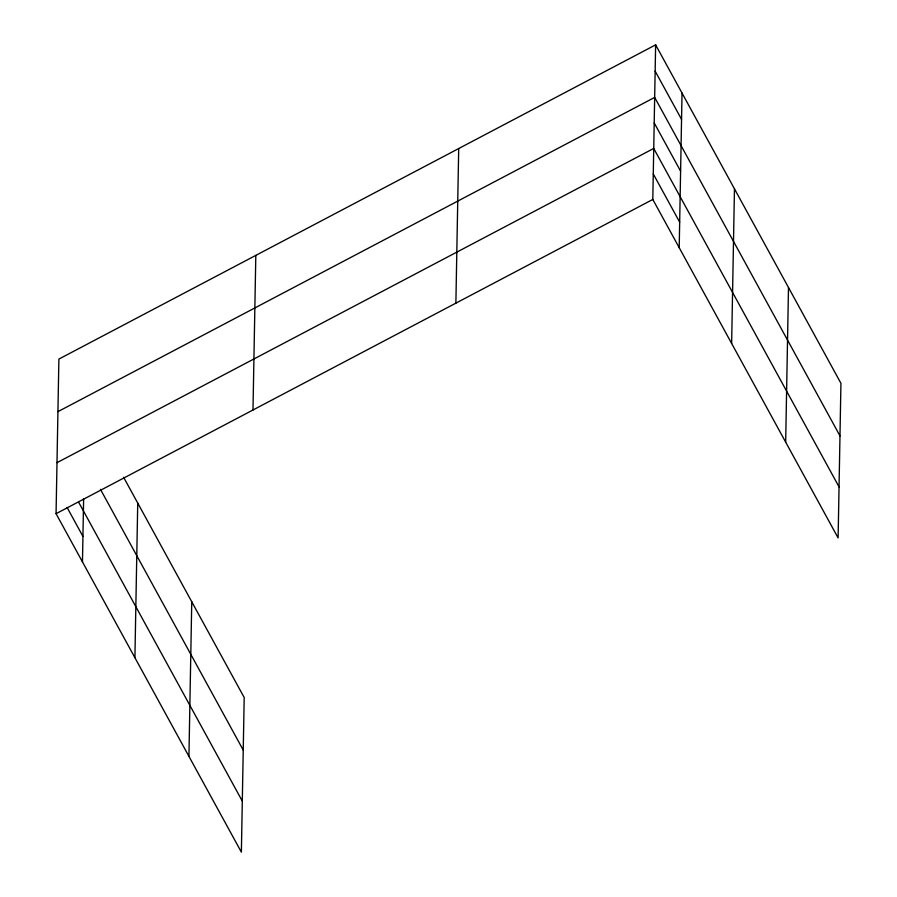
<?xml version="1.0" encoding="UTF-8"?>
<svg xmlns="http://www.w3.org/2000/svg" width="897" height="897" viewBox="0 0 897 897"><rect width="100%" height="100%" fill="white"/><g stroke="black" fill="none" stroke-linecap="round" stroke-linejoin="round"><path stroke-width="1.35" d="M123.618 477.294L244.197 697.541L241.371 852.15L56.063 513.689L58.888 359.08L655.629 44.85L840.938 383.311L838.112 537.92L652.803 199.459L655.629 44.85M82.468 561.914L83.623 498.799M134.909 657.692L137.734 503.082M188.931 756.373L191.756 601.764M252.988 409.996L255.813 255.387M455.878 303.152L458.703 148.543M679.208 247.673L682.034 93.064M731.638 343.461L734.464 188.852M785.671 442.143L788.497 287.533M57.935 411.645L654.675 97.414L839.973 435.875M57.004 462.673L653.734 148.442L839.043 486.892M56.063 513.689L652.803 199.459M655.146 71.132L681.552 119.357M654.205 122.923L680.599 171.148M653.274 173.951L679.668 222.164M100.464 489.336L243.233 750.105M78.779 502.455L242.302 801.133M67.096 507.467L82.928 536.395"/></g></svg>
